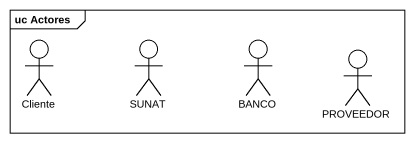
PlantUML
@startuml
mainframe uc Actores
actor Cliente
actor SUNAT
actor BANCO
actor PROVEEDOR
@enduml
